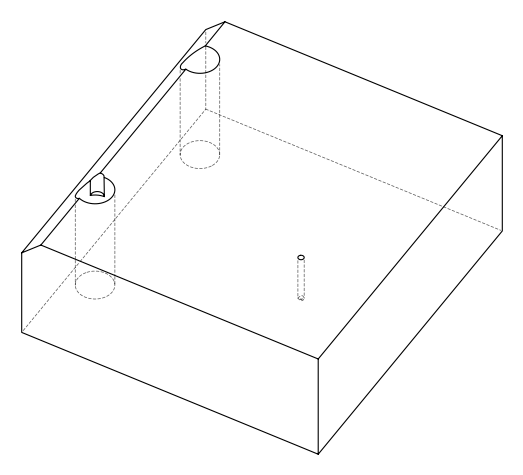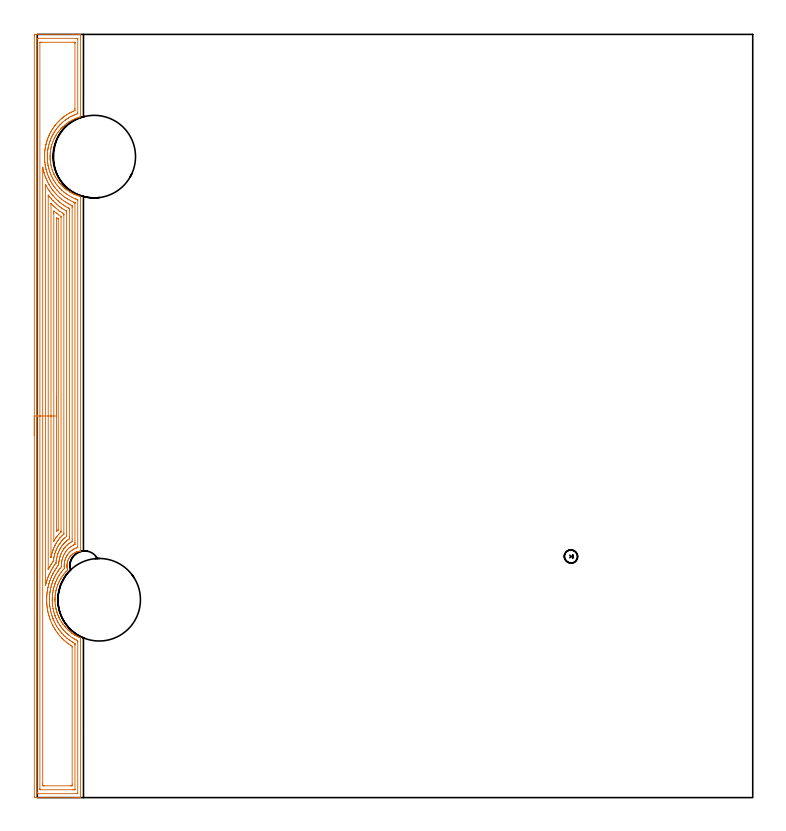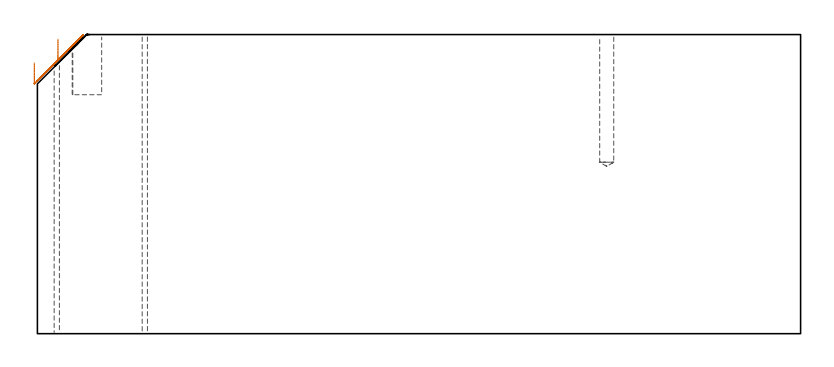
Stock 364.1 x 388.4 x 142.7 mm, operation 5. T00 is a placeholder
(PLAN: 6 operations, 4 tool changes, 28 min)
(1 SPOT_DRILL | STEP1POCKET | NXT0321_9005460120000 | 0.03 min | 1 mm3)
(2 INDEXABLE_INSERT_DRILL_THROUGH_HOLE_FROM_SOLID | STEP1HOLE | NXT0302_036 | 0.59 min | 197625 mm3)
(3 INDEXABLE_INSERT_DRILL_THROUGH_HOLE_FROM_SOLID_1 | STEP1HOLE_1 | NXT0302_036 | 0.59 min | 197627 mm3)
(4 DRILL_BLIND_HOLE_INTO_CENTER | STEP1POCKET | UGT0301_462 | 0.26 min | 2144 mm3)
(5 AREA_MILL | FG_CHAMFER_SURFACE | UGT0205_001 | 26.14 min | 102309 mm3)
(6 MILL_SLOT_ROUND_PART | SLOT_PARTIAL_ROUND | UGT0201_132 | Follow Part, ap 3.5, ae 75% | 0.43 min | 1663 mm3)
(TOOL NXT0321_9005460120000 | NC Spot Drill, 142deg, 12mm, Carbide, Uncoated | D12 PA142 FL30 Z2)
(TOOL NXT0302_036 | Index. Insert Drill 42mm [880-D4200L50-05] | D42 PA176 FL210 Z2)
(TOOL UGT0301_462 | Carbide Drill 6.7 mm | D6.7 PA118 FL63 Z2)
(TOOL UGT0205_001 | Chamfer Mill 20 x 3 x 45 deg. | D20 FL50 Z2)
(TOOL UGT0201_132 | Carbide End Mill 14.0 | D14 FL30 Z4)
(OP 5 AREA_MILL, part 1 of 2)
G17 G21 G94 G90
T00 M6
G54
G17 G0 G90 X-1.5 Y184.2 S1061 M3
G43 Z152.7 H0
Z129.2
G94 G1 Y184.238 Z128.328 F250.
Y184.352 Z127.464
Y184.541 Z126.612
Y184.803 Z125.78
Y185.137 Z124.974
Y185.54 Z124.2
Y186.008 Z123.464
Y186.54 Z122.772
Y187.129 Z122.129
Y187.772 Z121.54
Y188.464 Z121.009
Y189.2 Z120.54
Y189.974 Z120.137
Y190.78 Z119.803
Y191.612 Z119.541
Y192.464 Z119.352
Y193.328 Z119.238
Y194.2 Z119.2
Y387.478
X-1.499 Y387.772 Z119.201
X-1.494 Y388.366 Z119.204
X-1.492 Y388.393 Z119.206
X-0.9 Y388.397 Z119.797
X-0.273 Y388.4 Z120.424
X18.097 Z138.793
X20.508 Z141.204
X21.232 Z141.932
X21.514 Z142.213
X21.94 Y388.393 Z142.632
X21.997 Y388.39 Z142.688
X22. Y388.218 Z142.7
Y346.638
X22.004 Y346.478 Z142.695
X21.861 Y346.427 Z142.555
X21.598 Y346.343 Z142.296
X21.4 Y346.282 Z142.098
X21.077 Y346.183 Z141.776
X20.189 Y345.877 Z140.887
X19.654 Y345.676 Z140.35
X19.3 Y345.527 Z140.
X18.412 Y345.121 Z139.111
X17.721 Y344.782 Z138.421
X17.524 Y344.675 Z138.223
X16.637 Y344.162 Z137.334
X16.188 Y343.888 Z136.885
X16.048 Y343.795 Z136.745
X15.748 Y343.595 Z136.446
X14.86 Y342.968 Z135.558
X13.971 Y342.256 Z134.67
X13.787 Y342.101 Z134.485
X13.082 Y341.462 Z133.782
X12.815 Y341.207 Z133.514
X12.48 Y340.865 Z133.18
X12.194 Y340.572 Z132.894
X12.034 Y340.4 Z132.734
X11.954 Y340.314 Z132.653
X11.306 Y339.565 Z132.006
X11.245 Y339.49 Z131.944
X11.187 Y339.42 Z131.886
X10.9 Y339.043 Z131.596
X10.502 Y338.526 Z131.202
X10.418 Y338.411 Z131.118
X9.892 Y337.633 Z130.592
X9.658 Y337.262 Z130.357
X9.529 Y337.059 Z130.229
X9.382 Y336.808 Z130.08
X9.341 Y336.739 Z130.04
X9.325 Y336.71 Z130.024
X9.136 Y336.361 Z129.833
X8.946 Y336.015 Z129.645
X8.853 Y335.845 Z129.552
X8.643 Y335.432 Z129.339
X8.417 Y334.952 Z129.116
X8.036 Y334.058 Z128.733
X7.753 Y333.339 Z128.453
X7.691 Y333.164 Z128.391
X7.408 Y332.271 Z128.107
X7.293 Y331.857 Z127.99
X7.179 Y331.444 Z127.872
X7.16 Y331.377 Z127.855
X7.128 Y331.249 Z127.827
X7.115 Y331.194 Z127.814
X7.072 Y330.997 Z127.763
X6.95 Y330.483 Z127.643
X6.866 Y330.092 Z127.563
X6.796 Y329.673 Z127.495
X6.782 Y329.59 Z127.482
X6.716 Y329.114 Z127.415
X6.682 Y328.864 Z127.38
X6.669 Y328.761 Z127.364
X6.66 Y328.696 Z127.355
X6.607 Y328.158 Z127.305
X6.573 Y327.802 Z127.269
X6.57 Y327.75 Z127.265
X6.527 Y326.973 Z127.218
X6.523 Y326.909 Z127.216
X6.517 Y326.343 Z127.205
X6.513 Y326.015 Z127.204
X6.515 Y325.952 Z127.206
X6.54 Y325.185 Z127.227
X6.541 Y325.121 Z127.23
X6.563 Y324.794 Z127.256
X6.564 Y324.792 Z127.257
X6.6 Y324.291 Z127.292
X6.604 Y324.228 Z127.297
X6.682 Y323.557 Z127.379
X6.689 Y323.498 Z127.386
X6.703 Y323.397 Z127.395
X6.71 Y323.334 Z127.404
X6.736 Y323.154 Z127.432
X6.761 Y322.978 Z127.46
X6.842 Y322.44 Z127.542
X6.865 Y322.307 Z127.564
X6.922 Y322.056 Z127.618
X7.033 Y321.547 Z127.73
X7.257 Y320.653 Z127.956
X7.52 Y319.759 Z128.214
X7.647 Y319.373 Z128.341
X7.722 Y319.151 Z128.421
X7.754 Y319.061 Z128.452
X7.806 Y318.926 Z128.501
X7.829 Y318.866 Z128.524
X8.189 Y317.972 Z128.889
X8.317 Y317.688 Z129.015
X8.364 Y317.585 Z129.059
X8.455 Y317.378 Z129.153
X8.563 Y317.138 Z129.26
X8.589 Y317.078 Z129.287
X8.615 Y317.025 Z129.312
X8.642 Y316.967 Z129.34
X9.048 Y316.185 Z129.746
X9.285 Y315.76 Z129.982
X9.559 Y315.291 Z130.258
X10.138 Y314.397 Z130.837
X10.304 Y314.158 Z131.
X10.399 Y314.021 Z131.095
X10.419 Y313.991 Z131.116
X10.696 Y313.613 Z131.395
X10.734 Y313.562 Z131.432
X10.776 Y313.504 Z131.475
X10.993 Y313.226 Z131.691
X11.039 Y313.168 Z131.737
X11.306 Y312.835 Z132.005
X11.447 Y312.668 Z132.143
X11.495 Y312.61 Z132.191
X11.841 Y312.216 Z132.54
X12.195 Y311.826 Z132.893
X12.244 Y311.774 Z132.943
X12.298 Y311.716 Z132.997
X12.537 Y311.475 Z133.234
X12.646 Y311.365 Z133.345
X12.687 Y311.323 Z133.386
X13.083 Y310.936 Z133.782
X13.202 Y310.823 Z133.902
X13.372 Y310.672 Z134.068
X13.472 Y310.581 Z134.17
X13.584 Y310.48 Z134.283
X13.804 Y310.288 Z134.504
X13.971 Y310.143 Z134.67
X14.264 Y309.9 Z134.962
X14.422 Y309.775 Z135.121
X14.542 Y309.679 Z135.241
X14.71 Y309.551 Z135.407
X14.859 Y309.435 Z135.558
X14.921 Y309.389 Z135.621
X14.948 Y309.37 Z135.648
X15.156 Y309.218 Z135.852
X15.328 Y309.091 Z136.027
X15.404 Y309.035 Z136.104
X15.747 Y308.804 Z136.447
X16.311 Y308.442 Z137.011
X16.494 Y308.326 Z137.19
X16.636 Y308.234 Z137.335
X16.695 Y308.197 Z137.395
X16.736 Y308.172 Z137.436
X16.786 Y308.142 Z137.485
X16.94 Y308.054 Z137.637
X17.155 Y307.93 Z137.852
X17.211 Y307.899 Z137.909
X17.386 Y307.803 Z138.084
X17.524 Y307.727 Z138.223
X18.233 Y307.364 Z138.931
X18.412 Y307.272 Z139.112
X18.584 Y307.192 Z139.283
X18.724 Y307.128 Z139.42
X18.88 Y307.056 Z139.578
X19.301 Y306.873 Z139.999
X19.616 Y306.748 Z140.313
X19.72 Y306.707 Z140.419
X20.188 Y306.521 Z140.888
X20.638 Y306.354 Z141.338
X21.077 Y306.213 Z141.776
X21.4 Y306.114 Z142.1
X21.903 Y305.962 Z142.602
X21.993 Y305.933 Z142.693
X22. Y305.515 Z142.7
Y125.78
X22.002 Y125.487 Z142.698
X21.883 Y125.461 Z142.58
X21.757 Y125.445 Z142.454
X21.52 Y125.414 Z142.219
X21.4 Y125.393 Z142.1
X21.077 Y125.336 Z141.776
X20.631 Y125.228 Z141.33
X20.435 Y125.168 Z141.134
X20.19 Y125.093 Z140.886
X20.062 Y125.047 Z140.757
X19.876 Y124.98 Z140.574
X19.767 Y124.941 Z140.466
X19.575 Y124.852 Z140.273
X19.442 Y124.791 Z140.141
X19.3 Y124.725 Z140.
X18.852 Y124.485 Z139.551
X18.413 Y124.214 Z139.11
X18.278 Y124.121 Z138.975
X18.171 Y124.048 Z138.868
X17.842 Y123.788 Z138.541
X17.524 Y123.512 Z138.222
X17.158 Y123.154 Z137.855
X16.89 Y122.853 Z137.589
X16.743 Y122.672 Z137.442
X16.636 Y122.54 Z137.334
X16.484 Y122.329 Z137.182
X16.434 Y122.26 Z137.132
X16.157 Y121.818 Z136.855
X15.904 Y121.367 Z136.604
X15.854 Y121.263 Z136.554
X15.748 Y121.04 Z136.446
X15.533 Y120.473 Z136.226
X15.522 Y120.437 Z136.214
X15.389 Y120.028 Z136.088
X15.38 Y119.993 Z136.079
X15.276 Y119.579 Z135.975
X15.194 Y119.133 Z135.894
X15.148 Y118.744 Z135.845
X15.142 Y118.686 Z135.836
X15.14 Y118.649 Z135.833
X15.113 Y118.239 Z135.81
Y118.125
Y118.106 Z135.809
X15.114 Y117.978 Z135.803
X15.113 Y117.927 Z135.806
Y117.792
X15.116 Y117.755 Z135.807
X15.12 Y117.678 Z135.812
X15.125 Y117.557 Z135.822
X15.138 Y117.345 Z135.833
X15.177 Y117. Z135.876
X15.19 Y116.898 Z135.887
X15.197 Y116.861 Z135.894
X15.271 Y116.45 Z135.97
X15.375 Y116.005 Z136.074
X15.379 Y115.988 Z136.079
X15.423 Y115.828 Z136.12
X15.413 Y115.808 Z136.112
X14.859 Y115.248 Z135.559
X14.729 Y115.111 Z135.429
X14.694 Y115.073 Z135.394
X14.34 Y114.682 Z135.039
X13.971 Y114.264 Z134.67
X13.542 Y113.731 Z134.237
X13.372 Y113.518 Z134.072
X13.22 Y113.324 Z133.92
X13.083 Y113.136 Z133.782
X12.589 Y112.43 Z133.287
X12.195 Y111.828 Z132.893
X12.084 Y111.646 Z132.783
X12.018 Y111.536 Z132.716
X11.733 Y111.038 Z132.433
X11.509 Y110.643 Z132.206
X11.307 Y110.26 Z132.005
X11.059 Y109.749 Z131.755
X10.823 Y109.228 Z131.522
X10.656 Y108.855 Z131.353
X10.455 Y108.367 Z131.15
X10.419 Y108.283 Z131.116
X10.287 Y107.92 Z130.985
X10. Y107.068 Z130.696
X9.736 Y106.174 Z130.436
X9.721 Y106.114 Z130.42
X9.613 Y105.685 Z130.305
X9.53 Y105.376 Z130.228
X9.509 Y105.281 Z130.208
X9.478 Y105.124 Z130.178
X9.339 Y104.387 Z130.034
X9.208 Y103.559 Z129.906
X9.198 Y103.493 Z129.895
X9.194 Y103.449 Z129.889
X9.132 Y102.918 Z129.829
X9.096 Y102.6 Z129.791
X9.036 Y101.706 Z129.73
X9.035 Y101.661 Z129.727
X9.023 Y101.229 Z129.714
X9.012 Y100.812 Z129.702
X9.013 Y100.767 Z129.701
Y100.755 Z129.703
Y100.745
X9.017 Y100.566
X9.023 Y100.07 Z129.717
X9.026 Y99.919 Z129.721
X9.078 Y99.025 Z129.776
X9.169 Y98.131 Z129.861
X9.176 Y98.085 Z129.868
X9.204 Y97.876 Z129.902
X9.218 Y97.786 Z129.916
X9.3 Y97.238 Z129.995
X9.309 Y97.191 Z130.003
X9.371 Y96.84 Z130.068
X9.462 Y96.344 Z130.157
X9.493 Y96.184 Z130.192
X9.507 Y96.124 Z130.206
X9.53 Y96.024 Z130.229
X9.595 Y95.766 Z130.294
X9.676 Y95.45 Z130.373
X9.69 Y95.403 Z130.386
X9.804 Y94.999 Z130.502
X9.932 Y94.557 Z130.627
X10.027 Y94.259 Z130.726
X10.093 Y94.061 Z130.788
X10.212 Y93.691 Z130.911
X10.221 Y93.663 Z130.92
X10.389 Y93.195 Z131.089
X10.418 Y93.117 Z131.117
X10.562 Y92.769 Z131.258
X10.696 Y92.458 Z131.395
X10.778 Y92.273 Z131.474
X10.928 Y91.924 Z131.628
X10.949 Y91.876 Z131.649
X11.043 Y91.678 Z131.742
X11.125 Y91.506 Z131.822
X11.188 Y91.379 Z131.885
X11.306 Y91.138 Z132.006
X11.32 Y91.112 Z132.02
X11.388 Y90.982 Z132.088
X11.666 Y90.485 Z132.363
X11.843 Y90.167 Z132.541
X11.885 Y90.09 Z132.583
X12.194 Y89.572 Z132.894
X12.438 Y89.195 Z133.137
X12.676 Y88.85 Z133.376
X13.055 Y88.301 Z133.754
X13.083 Y88.263 Z133.782
X13.119 Y88.217 Z133.818
X13.748 Y87.408 Z134.447
X13.791 Y87.356 Z134.49
X13.971 Y87.139 Z134.67
X14.174 Y86.909 Z134.871
X14.264 Y86.806 Z134.961
X14.52 Y86.514 Z135.219
X14.859 Y86.154 Z135.559
X15.192 Y85.817 Z135.892
X15.388 Y85.62 Z136.087
X15.445 Y85.567 Z136.143
X15.602 Y85.421 Z136.298
X15.749 Y85.284 Z136.445
X16.37 Y84.727 Z137.07
X16.435 Y84.673 Z137.134
X16.636 Y84.508 Z137.335
X17.183 Y84.077 Z137.883
X17.386 Y83.919 Z138.082
X17.494 Y83.833 Z138.193
X17.571 Y83.779 Z138.27
X17.651 Y83.723 Z138.351
X17.832 Y83.598 Z138.528
X17.999 Y83.481 Z138.698
X18.117 Y83.399 Z138.816
X18.278 Y83.288 Z138.974
X18.412 Y83.193 Z139.111
X18.428 Y83.183 Z139.127
X18.573 Y83.088 Z139.272
X18.724 Y82.989 Z139.42
X18.8 Y82.939 Z139.498
X18.886 Y82.885 Z139.586
X18.975 Y82.831 Z139.674
X19.05 Y82.785 Z139.747
X19.17 Y82.714 Z139.864
X19.303 Y82.636 Z139.998
X19.707 Y82.408 Z140.406
X20.189 Y82.138 Z140.888
X20.475 Y81.991 Z141.174
X20.718 Y81.867 Z141.418
X21.077 Y81.696 Z141.777
X21.416 Y81.544 Z142.116
X21.833 Y81.356 Z142.53
X21.997 Y81.275 Z142.689
X22. Y81.097 Z142.7
Y0.177
X22.004 Y0.01 Z142.695
X21.94 Y0.007 Z142.632
X21.513 Y0. Z142.213
X21.232 Z141.932
X20.508 Z141.204
X19.254 Z139.951
X17.832 Z138.528
X-1.166 Z119.532
X-1.492 Y0.01 Z119.206
X-1.499 Y0.335 Z119.199
Y0.351 Z119.2
X-1.5 Y194.2
X-0.086 Z120.614
Y386.061
X-0.079 Y386.388 Z120.621
X-0.059 Y386.392 Z120.641
X-0.008 Y386.395 Z120.692
X0.469 Y386.4 Z121.169
X20.093 Z140.793
X20.508 Y386.396 Z141.208
X20.567 Y386.393 Z141.267
X20.578 Y386.391 Z141.278
X20.581 Y386.319 Z141.281
X20.584 Y386.216 Z141.284
X20.585 Y386.061 Z141.285
X20.586 Y385.983 Z141.286
Y348.354
X20.585 Y348.276 Z141.285
X20.581 Y348.122 Z141.281
X20.579 Y348.082 Z141.279
X20.573 Y348.077 Z141.273
X20.554 Y348.065 Z141.254
X20.508 Y348.047 Z141.208
X20.133 Y347.914 Z140.833
X19.616 Y347.728 Z140.316
X19.477 Y347.677 Z140.177
X19.12 Y347.537 Z139.82
X18.844 Y347.418 Z139.544
X18.724 Y347.364 Z139.424
X18.232 Y347.137 Z138.932
X17.832 Y346.949 Z138.532
X17.626 Y346.85 Z138.326
X17.207 Y346.643 Z137.907
X17.034 Y346.549 Z137.734
X16.94 Y346.496 Z137.64
X16.467 Y346.223 Z137.167
X16.048 Y345.979 Z136.748
X15.905 Y345.893 Z136.605
X15.67 Y345.749 Z136.37
X15.36 Y345.545 Z136.06
X15.156 Y345.406 Z135.856
X14.831 Y345.181 Z135.531
X14.366 Y344.855 Z135.066
X14.307 Y344.812 Z135.007
X14.264 Y344.781 Z134.964
X13.94 Y344.53 Z134.64
X13.372 Y344.075 Z134.072
X13.309 Y344.024 Z134.009
X13.234 Y343.961 Z133.934
X12.834 Y343.606 Z133.534
X12.48 Y343.29 Z133.18
X12.364 Y343.184 Z133.064
X12.239 Y343.067 Z132.939
X11.912 Y342.743 Z132.612
X11.588 Y342.419 Z132.288
X11.467 Y342.294 Z132.167
X11.351 Y342.173 Z132.051
X11.04 Y341.828 Z131.74
X10.696 Y341.441 Z131.396
X10.621 Y341.354 Z131.321
X10.557 Y341.279 Z131.257
X9.961 Y340.542 Z130.661
X9.825 Y340.364 Z130.525
X9.804 Y340.337 Z130.504
X9.446 Y339.85 Z130.146
X9.194 Y339.49 Z129.894
X9.08 Y339.322 Z129.78
X8.912 Y339.069 Z129.612
X8.612 Y338.596 Z129.312
X8.387 Y338.229 Z129.087
X8.083 Y337.702 Z128.783
X8.02 Y337.591 Z128.72
X7.748 Y337.081 Z128.448
X7.606 Y336.808 Z128.306
X7.448 Y336.488 Z128.148
X7.179 Y335.914 Z127.879
X7.128 Y335.801 Z127.828
X6.896 Y335.252 Z127.596
X6.801 Y335.02 Z127.501
X6.641 Y334.614 Z127.341
X6.454 Y334.126 Z127.154
X6.42 Y334.034 Z127.12
X6.397 Y333.965 Z127.097
X6.236 Y333.463 Z126.936
X6.131 Y333.127 Z126.831
X5.913 Y332.338 Z126.613
X5.794 Y331.886 Z126.494
X5.684 Y331.444 Z126.384
X5.648 Y331.291 Z126.348
X5.621 Y331.166 Z126.321
X5.495 Y330.55 Z126.195
X5.472 Y330.422 Z126.172
X5.35 Y329.655 Z126.05
X5.344 Y329.613 Z126.044
X5.249 Y328.856 Z125.949
X5.239 Y328.761 Z125.939
X5.173 Y328.039 Z125.873
X5.16 Y327.867 Z125.86
X5.122 Y327.196 Z125.822
X5.113 Y326.973 Z125.813
X5.102 Y326.322 Z125.802
Y326.079
X5.116 Y325.414 Z125.816
X5.125 Y325.185 Z125.825
X5.165 Y324.47 Z125.865
X5.178 Y324.291 Z125.878
X5.211 Y323.915 Z125.911
X5.256 Y323.485 Z125.956
X5.267 Y323.397 Z125.967
X5.344 Y322.786 Z126.044
X5.389 Y322.503 Z126.089
X5.506 Y321.771 Z126.206
X5.52 Y321.697 Z126.22
X5.538 Y321.609 Z126.238
X5.561 Y321.5 Z126.261
X5.593 Y321.359 Z126.293
X5.747 Y320.714 Z126.447
X5.879 Y320.178 Z126.579
X5.977 Y319.82 Z126.677
X6.229 Y318.933 Z126.929
X6.236 Y318.913 Z126.936
X6.546 Y318.032 Z127.246
X6.743 Y317.524 Z127.443
X6.903 Y317.138 Z127.603
X7.128 Y316.607 Z127.828
X7.288 Y316.244 Z127.988
X7.426 Y315.945 Z128.126
X7.733 Y315.35 Z128.433
X8.02 Y314.803 Z128.72
X8.142 Y314.578 Z128.842
X8.169 Y314.53 Z128.869
X8.212 Y314.456 Z128.912
X8.489 Y313.986 Z129.189
X8.762 Y313.562 Z129.462
X8.912 Y313.335 Z129.612
X9.364 Y312.668 Z130.064
X9.804 Y312.064 Z130.504
X10.03 Y311.774 Z130.73
X10.696 Y310.955 Z131.396
X10.76 Y310.879 Z131.46
X11.319 Y310.255 Z132.019
X11.578 Y309.985 Z132.278
X11.588 Y309.975 Z132.288
X12.339 Y309.233 Z133.039
X12.48 Y309.102 Z133.18
X12.492 Y309.091 Z133.192
X13.372 Y308.327 Z134.072
X13.526 Y308.197 Z134.226
X14.264 Y307.629 Z134.964
X14.704 Y307.303 Z135.404
X15.156 Y306.998 Z135.856
X16.034 Y306.423 Z136.734
X16.057 Y306.409 Z136.757
X16.94 Y305.913 Z137.64
X17.69 Y305.515 Z138.39
X17.832 Y305.443 Z138.532
X17.977 Y305.37 Z138.677
X18.724 Y305.041 Z139.424
X19.533 Y304.704 Z140.233
X19.616 Y304.671 Z140.316
X19.744 Y304.621 Z140.444
X20.508 Y304.345 Z141.208
X20.548 Y304.33 Z141.248
X20.568 Y304.32 Z141.268
X20.575 Y304.315 Z141.275
X20.579 Y304.268 Z141.279
X20.584 Y303.959 Z141.284
X20.585 Y303.804 Z141.285
Y127.513
X20.584 Y127.435 Z141.284
X20.579 Y127.281 Z141.279
X20.577 Y127.253 Z141.277
X20.571 Y127.249 Z141.271
X20.552 Y127.24 Z141.252
X20.508 Y127.226 Z141.208
X20.103 Y127.103 Z140.803
X19.616 Y126.941 Z140.316
X19.436 Y126.876 Z140.136
X19.013 Y126.696 Z139.713
X18.819 Y126.601 Z139.519
X18.724 Y126.551 Z139.424
X18.245 Y126.282 Z138.945
X17.832 Y126.028 Z138.532
X17.695 Y125.939 Z138.395
X17.499 Y125.802 Z138.199
X17.189 Y125.552 Z137.889
X16.94 Y125.341 Z137.64
X16.711 Y125.137 Z137.411
X16.471 Y124.908 Z137.171
X16.263 Y124.692 Z136.963
X16.048 Y124.45 Z136.748
X15.849 Y124.213 Z136.549
X15.689 Y124.014 Z136.389
X15.465 Y123.704 Z136.165
X15.156 Y123.235 Z135.856
X15.112 Y123.164 Z135.812
X15.086 Y123.119 Z135.786
X14.793 Y122.589 Z135.493
X14.615 Y122.225 Z135.315
X14.507 Y121.982 Z135.207
X14.264 Y121.365 Z134.964
X14.255 Y121.34 Z134.955
X14.253 Y121.331 Z134.953
X14.051 Y120.651 Z134.751
X13.998 Y120.437 Z134.698
X13.885 Y119.923 Z134.585
X13.817 Y119.543 Z134.517
X13.768 Y119.147 Z134.468
X13.724 Y118.649 Z134.424
X13.705 Y118.315 Z134.405
X13.703 Y117.755 Z134.403
X13.708 Y117.587 Z134.408
X13.718 Y117.409 Z134.418
X13.772 Y116.726 Z134.472
X13.781 Y116.615 Z134.481
X13.214 Y115.967 Z133.914
X12.882 Y115.564 Z133.582
X12.48 Y115.074 Z133.18
X12.099 Y114.56 Z132.799
X11.824 Y114.179 Z132.524
X11.727 Y114.04 Z132.427
X11.588 Y113.838 Z132.288
X11.368 Y113.505 Z132.068
X11.226 Y113.284 Z131.926
X11.024 Y112.956 Z131.724
X10.696 Y112.405 Z131.396
X10.691 Y112.396 Z131.391
X10.373 Y111.82 Z131.073
X10.202 Y111.496 Z130.902
X10.069 Y111.231 Z130.769
X9.804 Y110.688 Z130.504
X9.777 Y110.629 Z130.477
X9.765 Y110.602 Z130.465
X9.504 Y110.008 Z130.204
X9.376 Y109.708 Z130.076
X9.241 Y109.379 Z129.941
X9.023 Y108.814 Z129.723
X9.006 Y108.767 Z129.706
X8.994 Y108.732 Z129.694
X8.912 Y108.492 Z129.612
X8.77 Y108.063 Z129.47
X8.724 Y107.92 Z129.424
X8.562 Y107.377 Z129.262
X8.461 Y107.026 Z129.161
X8.366 Y106.679 Z129.066
X8.221 Y106.132 Z128.921
X8.198 Y106.042 Z128.898
X8.182 Y105.969 Z128.882
X8.034 Y105.238 Z128.734
X8.02 Y105.162 Z128.72
X7.902 Y104.461 Z128.602
X7.884 Y104.343 Z128.584
X7.792 Y103.678 Z128.492
X7.764 Y103.449 Z128.464
X7.7 Y102.876 Z128.4
X7.676 Y102.555 Z128.376
X7.642 Y102.04 Z128.342
X7.623 Y101.661 Z128.323
X7.608 Y101.18 Z128.308
X7.6 Y100.767 Z128.3
X7.607 Y100.287 Z128.307
X7.617 Y99.873 Z128.317
X7.643 Y99.357 Z128.343
X7.667 Y98.979 Z128.367
X7.716 Y98.389 Z128.416
X7.747 Y98.085 Z128.447
X7.783 Y97.762 Z128.483
X7.835 Y97.376 Z128.535
X7.863 Y97.191 Z128.563
X8.006 Y96.311 Z128.706
X8.008 Y96.297 Z128.708
X8.02 Y96.233 Z128.72
X8.19 Y95.403 Z128.89
X8.211 Y95.307 Z128.911
X8.242 Y95.18 Z128.942
X8.426 Y94.508 Z129.126
X8.583 Y93.944 Z129.283
X8.686 Y93.614 Z129.386
X8.912 Y92.903 Z129.612
X8.974 Y92.72 Z129.674
X8.987 Y92.683 Z129.687
X9.008 Y92.624 Z129.708
X9.191 Y92.141 Z129.891
X9.32 Y91.826 Z130.02
X9.619 Y91.117 Z130.319
X9.702 Y90.932 Z130.402
X9.804 Y90.709 Z130.504
X10.133 Y90.038 Z130.833
X10.506 Y89.335 Z131.206
X10.611 Y89.144 Z131.311
X10.642 Y89.09 Z131.342
X10.696 Y88.996 Z131.396
X11.142 Y88.25 Z131.842
X11.588 Y87.569 Z132.288
X11.732 Y87.356 Z132.432
X12.055 Y86.888 Z132.755
X12.382 Y86.462 Z133.082
X12.48 Y86.336 Z133.18
X12.821 Y85.909 Z133.521
X13.104 Y85.567 Z133.804
X13.372 Y85.263 Z134.072
X13.909 Y84.673 Z134.609
X14.264 Y84.309 Z134.964
X14.803 Y83.779 Z135.503
X15.156 Y83.453 Z135.856
X15.456 Y83.186 Z136.156
X15.803 Y82.885 Z136.503
X16.048 Y82.689 Z136.748
X16.937 Y81.991 Z137.637
X16.948 Y81.984 Z137.648
X17.832 Y81.38 Z138.532
X18.257 Y81.097 Z138.957
X18.724 Y80.819 Z139.424
X19.114 Y80.594 Z139.814
X19.616 Y80.312 Z140.316
X19.816 Y80.203 Z140.516
X20.508 Y79.849 Z141.208
X20.575 Y79.815 Z141.275
X20.582 Y79.541 Z141.282
X20.585 Y79.386 Z141.285
Y79.309
X20.586 Y79.231 Z141.286
Y2.339
X20.579 Y2.012 Z141.279
X20.559 Y2.009 Z141.259
X20.508 Y2.006 Z141.208
X20.031 Y2.001 Z140.731
X0.407 Y2. Z121.107
X-0.008 Y2.004 Z120.692
X-0.067 Y2.007 Z120.633
X-0.078 Y2.009 Z120.622
X-0.081 Y2.081 Z120.619
X-0.084 Y2.184 Z120.616
X-0.086 Y2.494 Z120.614
Y194.2
X1.329 Z122.029
Y384.195
X1.33 Y384.307 Z122.03
X1.333 Y384.362 Z122.033
X1.335 Y384.383 Z122.035
X1.368 Y384.39 Z122.068
X1.574 Y384.398 Z122.274
X1.776 Y384.399 Z122.476
X2.463 Y384.4 Z123.163
X18.724 Y384.399 Z139.424
X18.929 Y384.397 Z139.629
X19.065 Y384.394 Z139.765
X19.165 Y384.389 Z139.865
X19.166 Y384.344 Z139.866
X19.169 Y384.195 Z139.869
X19.171 Y383.748 Z139.871
Y350.666
X19.169 Y350.22 Z139.869
X19.165 Y349.778 Z139.865
X19.158 Y349.639 Z139.858
X18.415 Y349.326 Z139.115
X18.015 Y349.142 Z138.715
X17.832 Y349.057 Z138.532
X17.409 Y348.856 Z138.109
X16.94 Y348.629 Z137.64
X16.809 Y348.563 Z137.509
X16.555 Y348.431 Z137.255
X16.232 Y348.248 Z136.932
X16.048 Y348.142 Z136.748
X15.357 Y347.738 Z136.057
X15.156 Y347.616 Z135.856
X15.108 Y347.586 Z135.808
X15.032 Y347.537 Z135.732
X14.573 Y347.227 Z135.273
X14.264 Y347.016 Z134.964
X14.045 Y346.863 Z134.745
X13.735 Y346.643 Z134.435
X13.527 Y346.488 Z134.227
X13.372 Y346.368 Z134.072
X13.027 Y346.095 Z133.727
X12.594 Y345.749 Z133.294
X12.532 Y345.698 Z133.232
X12.48 Y345.653 Z133.18
X12.058 Y345.278 Z132.758
X11.586 Y344.857 Z132.286
X11.137 Y344.413 Z131.837
X10.696 Y343.976 Z131.396
X10.682 Y343.961 Z131.382
X10.261 Y343.503 Z130.961
X9.867 Y343.067 Z130.567
X9.838 Y343.033 Z130.538
X9.804 Y342.993 Z130.504
X9.435 Y342.543 Z130.135
X9.132 Y342.173 Z129.832
X9.035 Y342.05 Z129.735
X8.912 Y341.891 Z129.612
X8.65 Y341.541 Z129.35
X8.456 Y341.279 Z129.156
X8.02 Y340.649 Z128.72
X7.914 Y340.491 Z128.614
X7.844 Y340.385 Z128.544
X7.567 Y339.944 Z128.267
X7.285 Y339.49 Z127.985
X7.226 Y339.392 Z127.926
X7.128 Y339.219 Z127.828
X6.906 Y338.819 Z127.606
X6.784 Y338.596 Z127.484
X6.594 Y338.237 Z127.294
X6.316 Y337.702 Z127.016
X6.289 Y337.649 Z126.989
X6.236 Y337.537 Z126.936
X6.009 Y337.035 Z126.709
X5.909 Y336.808 Z126.609
X5.74 Y336.411 Z126.44
X5.532 Y335.914 Z126.232
X5.478 Y335.78 Z126.178
X5.344 Y335.434 Z126.044
X5.193 Y335.02 Z125.893
X5.009 Y334.462 Z125.709
X4.902 Y334.126 Z125.602
X4.797 Y333.78 Z125.497
X4.637 Y333.232 Z125.337
X4.597 Y333.086 Z125.297
X4.452 Y332.543 Z125.152
X4.412 Y332.378 Z125.112
X4.403 Y332.338 Z125.103
X4.249 Y331.647 Z124.949
X4.206 Y331.444 Z124.906
X4.101 Y330.901 Z124.801
X4.045 Y330.55 Z124.745
X3.981 Y330.127 Z124.681
X3.916 Y329.655 Z124.616
X3.877 Y329.337 Z124.577
X3.814 Y328.761 Z124.514
X3.792 Y328.528 Z124.492
X3.741 Y327.867 Z124.441
X3.73 Y327.696 Z124.43
X3.697 Y326.973 Z124.397
X3.692 Y326.84 Z124.392
X3.685 Y326.079 Z124.385
X3.686 Y325.953 Z124.386
X3.706 Y325.185 Z124.406
X3.712 Y325.032 Z124.412
X3.758 Y324.291 Z124.458
X3.773 Y324.077 Z124.473
X3.839 Y323.397 Z124.539
X3.873 Y323.082 Z124.573
X3.95 Y322.503 Z124.65
X4.014 Y322.047 Z124.714
X4.086 Y321.609 Z124.786
X4.204 Y320.962 Z124.904
X4.258 Y320.714 Z124.958
X4.452 Y319.869 Z125.152
X4.464 Y319.82 Z125.164
X4.468 Y319.804 Z125.168
X4.708 Y318.926 Z125.408
X4.809 Y318.568 Z125.509
X4.974 Y318.032 Z125.674
X5.237 Y317.245 Z125.937
X5.276 Y317.138 Z125.976
X5.344 Y316.96 Z126.044
X5.636 Y316.244 Z126.336
X5.844 Y315.743 Z126.544
X6.019 Y315.35 Z126.719
X6.236 Y314.874 Z126.936
X6.443 Y314.456 Z127.143
X6.658 Y314.032 Z127.358
X6.915 Y313.562 Z127.615
X7.128 Y313.182 Z127.828
X7.433 Y312.668 Z128.133
X7.976 Y311.818 Z128.676
X8.376 Y311.238 Z129.076
X8.634 Y310.879 Z129.334
X8.912 Y310.508 Z129.612
X9.329 Y309.985 Z130.029
X9.804 Y309.408 Z130.504
X9.951 Y309.238 Z130.651
X10.081 Y309.091 Z130.781
X10.696 Y308.432 Z131.396
X10.924 Y308.197 Z131.624
X11.588 Y307.545 Z132.288
X11.712 Y307.428 Z132.412
X11.85 Y307.303 Z132.55
X12.48 Y306.76 Z133.18
X12.896 Y306.409 Z133.596
X13.372 Y306.041 Z134.072
X14.067 Y305.515 Z134.767
X14.264 Y305.379 Z134.964
X14.684 Y305.094 Z135.384
X15.156 Y304.792 Z135.856
X15.428 Y304.621 Z136.128
X16.048 Y304.266 Z136.748
X16.845 Y303.822 Z137.545
X16.94 Y303.773 Z137.64
X17.031 Y303.727 Z137.731
X17.832 Y303.345 Z138.532
X18.524 Y303.033 Z139.224
X18.724 Y302.951 Z139.424
X19.015 Y302.833 Z139.715
X19.145 Y302.77 Z139.845
X19.166 Y302.756 Z139.866
X19.168 Y302.747 Z139.868
X19.17 Y302.72 Z139.87
X19.171 Y302.609 Z139.871
Y302.384
Y129.824
X19.17 Y129.378 Z139.87
X19.167 Y128.935 Z139.867
X19.165 Y128.873 Z139.865
X19.125 Y128.848 Z139.825
X18.601 Y128.608 Z139.301
X18.338 Y128.484 Z139.038
X18.011 Y128.305 Z138.711
X17.832 Y128.201 Z138.532
X17.127 Y127.778 Z137.827
X16.94 Y127.648 Z137.64
X16.906 Y127.624 Z137.606
X16.86 Y127.59 Z137.56
X16.412 Y127.225 Z137.112
X16.048 Y126.915 Z136.748
X15.933 Y126.811 Z136.633
X15.81 Y126.696 Z136.51
X15.486 Y126.365 Z136.186
X15.156 Y126.001 Z135.856
X14.987 Y125.802 Z135.687
X14.667 Y125.398 Z135.367
X14.32 Y124.908 Z135.02
X14.297 Y124.874 Z134.997
X14.264 Y124.822 Z134.964
X13.959 Y124.319 Z134.659
X13.786 Y124.014 Z134.486
X13.64 Y123.745 Z134.34
X13.372 Y123.202 Z134.072
X13.346 Y123.145 Z134.046
X13.336 Y123.119 Z134.036
X13.098 Y122.5 Z133.798
X12.995 Y122.225 Z133.695
X12.872 Y121.832 Z133.572
X12.722 Y121.331 Z133.422
X12.673 Y121.138 Z133.373
X12.512 Y120.437 Z133.212
X12.507 Y120.41 Z133.207
X12.48 Y120.262 Z133.18
X12.39 Y119.634 Z133.09
X12.379 Y119.543 Z133.079
X12.315 Y118.815 Z133.015
X12.305 Y118.649 Z133.005
X12.287 Y117.948 Z132.987
X12.284 Y117.755 Z132.984
X12.282 Y117.496 Z132.982
X12.237 Y117.434 Z132.937
X11.692 Y116.756 Z132.392
X11.588 Y116.624 Z132.288
X11.304 Y116.251 Z132.004
X11.09 Y115.967 Z131.79
X10.926 Y115.737 Z131.626
X10.696 Y115.41 Z131.396
X10.559 Y115.21 Z131.259
X10.467 Y115.073 Z131.167
X10.208 Y114.668 Z130.908
X9.897 Y114.179 Z130.597
X9.862 Y114.12 Z130.562
X9.804 Y114.021 Z130.504
X9.537 Y113.552 Z130.237
X9.386 Y113.284 Z130.086
X9.219 Y112.977 Z129.919
X8.912 Y112.396 Z129.612
X8.91 Y112.392 Z129.61
X8.626 Y111.783 Z129.326
X8.494 Y111.496 Z129.194
X8.348 Y111.167 Z129.048
X8.101 Y110.602 Z128.801
X8.077 Y110.545 Z128.777
X8.02 Y110.404 Z128.72
X7.831 Y109.898 Z128.531
X7.762 Y109.708 Z128.462
X7.6 Y109.235 Z128.3
X7.46 Y108.814 Z128.16
X7.38 Y108.561 Z128.08
X7.186 Y107.92 Z127.886
X7.173 Y107.875 Z127.873
X7.128 Y107.716 Z127.828
X6.985 Y107.169 Z127.685
X6.949 Y107.026 Z127.649
X6.812 Y106.448 Z127.512
X6.748 Y106.132 Z127.448
X6.665 Y105.701 Z127.365
X6.582 Y105.238 Z127.282
X6.533 Y104.94 Z127.233
X6.442 Y104.343 Z127.142
X6.416 Y104.162 Z127.116
X6.329 Y103.449 Z127.029
X6.32 Y103.365 Z127.02
X6.25 Y102.555 Z126.95
X6.249 Y102.542 Z126.949
X6.236 Y102.353 Z126.936
X6.202 Y101.695 Z126.902
X6.201 Y101.661 Z126.901
X6.181 Y100.822 Z126.881
X6.196 Y99.873 Z126.896
X6.236 Y99.065 Z126.936
X6.242 Y98.973 Z126.942
X6.316 Y98.085 Z127.016
X6.325 Y97.995 Z127.025
X6.422 Y97.191 Z127.122
X6.451 Y96.975 Z127.151
X6.56 Y96.297 Z127.26
X6.626 Y95.906 Z127.326
X6.722 Y95.403 Z127.422
X6.846 Y94.791 Z127.546
X6.916 Y94.508 Z127.616
X7.128 Y93.688 Z127.828
X7.149 Y93.614 Z127.849
X7.157 Y93.585 Z127.857
X7.421 Y92.72 Z128.121
X7.557 Y92.29 Z128.257
X7.716 Y91.826 Z128.416
X8.02 Y90.994 Z128.72
X8.044 Y90.932 Z128.744
X8.061 Y90.891 Z128.761
X8.436 Y90.038 Z129.136
X8.78 Y89.276 Z129.48
X8.844 Y89.144 Z129.544
X8.912 Y89.01 Z129.612
X9.32 Y88.25 Z130.02
X9.804 Y87.382 Z130.504
X9.819 Y87.356 Z130.519
X9.841 Y87.319 Z130.541
X10.389 Y86.462 Z131.089
X10.696 Y86.003 Z131.396
X10.999 Y85.567 Z131.699
X11.588 Y84.782 Z132.288
X11.671 Y84.673 Z132.371
X11.993 Y84.268 Z132.693
X12.413 Y83.779 Z133.113
X12.48 Y83.704 Z133.18
X13.238 Y82.885 Z133.938
X13.372 Y82.749 Z134.072
X14.148 Y81.991 Z134.848
X14.264 Y81.885 Z134.964
X15.148 Y81.105 Z135.848
X15.156 Y81.099 Z135.856
X16.048 Y80.405 Z136.748
X16.313 Y80.203 Z137.013
X16.94 Y79.77 Z137.64
X17.619 Y79.309 Z138.319
X17.832 Y79.176 Z138.532
X18.172 Y78.969 Z138.872
X19.149 Y78.415 Z139.849
X19.165 Y78.356 Z139.865
X19.167 Y78.302 Z139.867
X19.17 Y78.191 Z139.87
X19.171 Y77.967 Z139.871
Y77.521
Y4.205
X19.169 Y4.093 Z139.869
X19.167 Y4.038 Z139.867
X19.165 Y4.018 Z139.865
X19.132 Y4.01 Z139.832
X18.926 Y4.002 Z139.626
X18.724 Y4.001 Z139.424
X18.037 Y4. Z138.737
X1.776 Y4.001 Z122.476
X1.571 Y4.003 Z122.271
X1.435 Y4.006 Z122.135
X1.335 Y4.011 Z122.035
X1.333 Y4.056 Z122.033
X1.331 Y4.205 Z122.031
X1.329 Y4.653 Z122.029
Y194.2
X2.743 Z123.443
Y320.362
X2.744 Y320.638 Z123.444
X2.746 Y320.714 Z123.446
X2.75 Y320.833 Z123.45
X2.78 Y320.714 Z123.48
X2.786 Y320.686 Z123.486
X2.811 Y320.571 Z123.511
X2.976 Y319.82 Z123.676
X3.02 Y319.625 Z123.72
X3.069 Y319.418 Z123.769
X3.195 Y318.926 Z123.895
X3.341 Y318.365 Z124.041
X3.382 Y318.211 Z124.082
X3.433 Y318.032 Z124.133
X3.56 Y317.604 Z124.26
X3.707 Y317.138 Z124.407
X3.778 Y316.92 Z124.478
X4.016 Y316.244 Z124.716
X4.303 Y315.499 Z125.003
X4.363 Y315.35 Z125.063
X4.452 Y315.137 Z125.152
X4.748 Y314.456 Z125.448
X4.982 Y313.924 Z125.682
X5.159 Y313.562 Z125.859
X5.344 Y313.192 Z126.044
X5.62 Y312.668 Z126.32
X5.942 Y312.068 Z126.642
X6.113 Y311.774 Z126.813
X6.236 Y311.569 Z126.936
X6.674 Y310.879 Z127.374
X7.128 Y310.182 Z127.828
X7.261 Y309.985 Z127.961
X7.573 Y309.539 Z128.273
X7.908 Y309.091 Z128.608
X8.02 Y308.947 Z128.72
X8.629 Y308.197 Z129.329
X8.912 Y307.859 Z129.612
X9.41 Y307.303 Z130.11
X9.804 Y306.879 Z130.504
X10.267 Y306.409 Z130.967
X10.696 Y305.991 Z131.396
X11.212 Y305.515 Z131.912
X11.588 Y305.188 Z132.288
X12.257 Y304.621 Z132.957
X12.48 Y304.447 Z133.18
X13.213 Y303.887 Z133.913
X13.372 Y303.768 Z134.072
X13.43 Y303.727 Z134.13
X14.264 Y303.176 Z134.964
X14.792 Y302.833 Z135.492
X15.156 Y302.618 Z135.856
X15.666 Y302.321 Z136.366
X16.048 Y302.114 Z136.748
X16.374 Y301.938 Z137.074
X16.94 Y301.66 Z137.64
X17.483 Y301.395 Z138.183
X17.641 Y301.321 Z138.341
X17.669 Y301.306 Z138.369
X17.75 Y301.257 Z138.45
X17.755 Y301.122 Z138.455
X17.756 Y301.044 Z138.456
X17.757 Y300.226 Z138.457
Y131.166
X17.751 Y130.354 Z138.451
X17.747 Y130.319 Z138.447
X17.677 Y130.272 Z138.377
X17.211 Y130.001 Z137.911
X16.94 Y129.837 Z137.64
X16.659 Y129.66 Z137.359
X16.229 Y129.378 Z136.929
X16.126 Y129.3 Z136.826
X16.048 Y129.238 Z136.748
X15.636 Y128.898 Z136.336
X15.156 Y128.49 Z135.856
X15.15 Y128.484 Z135.85
X14.709 Y128.038 Z135.409
X14.286 Y127.59 Z134.986
X14.276 Y127.578 Z134.976
X14.264 Y127.565 Z134.964
X13.879 Y127.082 Z134.579
X13.583 Y126.696 Z134.283
X13.495 Y126.573 Z134.195
X13.372 Y126.393 Z134.072
X13.141 Y126.034 Z133.841
X12.996 Y125.802 Z133.696
X12.804 Y125.477 Z133.504
X12.48 Y124.908 Z133.18
X12.196 Y124.298 Z132.896
X12.075 Y124.014 Z132.775
X11.937 Y123.664 Z132.637
X11.728 Y123.119 Z132.428
X11.692 Y123.015 Z132.392
X11.588 Y122.693 Z132.288
X11.481 Y122.332 Z132.181
X11.452 Y122.225 Z132.152
X11.298 Y121.622 Z131.998
X11.234 Y121.331 Z131.934
X11.14 Y120.887 Z131.84
X11.067 Y120.437 Z131.767
X11.019 Y120.114 Z131.719
X10.955 Y119.543 Z131.655
X10.933 Y119.305 Z131.633
X10.888 Y118.649 Z131.588
X10.875 Y118.469 Z131.575
X10.87 Y118.412 Z131.57
X10.836 Y118.366 Z131.536
X10.696 Y118.182 Z131.396
X10.511 Y117.941 Z131.211
X10.369 Y117.755 Z131.069
X10.129 Y117.429 Z130.829
X9.804 Y116.98 Z130.504
X9.755 Y116.91 Z130.455
X9.721 Y116.861 Z130.421
X9.397 Y116.375 Z130.097
X9.127 Y115.967 Z129.827
X9.043 Y115.835 Z129.743
X8.912 Y115.622 Z129.612
X8.707 Y115.278 Z129.407
X8.588 Y115.073 Z129.288
X8.381 Y114.71 Z129.081
X8.081 Y114.179 Z128.781
X8.06 Y114.139 Z128.76
X8.02 Y114.062 Z128.72
X7.761 Y113.544 Z128.461
X7.634 Y113.284 Z128.334
X7.472 Y112.94 Z128.172
X7.217 Y112.39 Z127.917
X7.189 Y112.329 Z127.889
X7.128 Y112.189 Z127.828
X6.922 Y111.702 Z127.622
X6.838 Y111.496 Z127.538
X6.67 Y111.061 Z127.37
X6.497 Y110.602 Z127.197
X6.428 Y110.409 Z127.128
X6.236 Y109.85 Z126.936
X6.2 Y109.744 Z126.9
X6.189 Y109.708 Z126.889
X5.993 Y109.058 Z126.693
X5.921 Y108.814 Z126.621
X5.795 Y108.362 Z126.495
X5.675 Y107.92 Z126.375
X5.608 Y107.655 Z126.308
X5.456 Y107.026 Z126.156
X5.435 Y106.934 Z126.135
X5.344 Y106.483 Z126.044
X5.288 Y106.188 Z125.988
X5.278 Y106.132 Z125.978
X5.158 Y105.424 Z125.858
X5.129 Y105.238 Z125.829
X5.044 Y104.644 Z125.744
X5.005 Y104.343 Z125.705
X4.947 Y103.848 Z125.647
X4.907 Y103.449 Z125.607
X4.87 Y103.03 Z125.57
X4.836 Y102.555 Z125.536
X4.815 Y102.191 Z125.515
X4.792 Y101.661 Z125.492
X4.782 Y101.331 Z125.482
X4.772 Y100.767 Z125.472
X4.775 Y100.444 Z125.475
X4.787 Y99.873 Z125.487
X4.8 Y99.524 Z125.5
X4.829 Y98.979 Z125.529
X4.855 Y98.574 Z125.555
X4.896 Y98.085 Z125.596
X4.942 Y97.593 Z125.642
X4.989 Y97.191 Z125.689
X5.067 Y96.574 Z125.767
X5.109 Y96.297 Z125.809
X5.235 Y95.512 Z125.935
X5.254 Y95.403 Z125.954
X5.344 Y94.919 Z126.044
X5.427 Y94.508 Z126.127
X5.449 Y94.403 Z126.149
X5.643 Y93.614 Z126.343
X5.747 Y93.21 Z126.447
X5.886 Y92.72 Z126.586
X6.109 Y91.953 Z126.809
X6.149 Y91.826 Z126.849
X6.236 Y91.559 Z126.936
X6.451 Y90.932 Z127.151
X6.57 Y90.597 Z127.27
X6.785 Y90.038 Z127.485
X7.128 Y89.212 Z127.828
X7.157 Y89.144 Z127.857
X7.18 Y89.092 Z127.88
X7.572 Y88.25 Z128.272
X8.015 Y87.361 Z128.715
X8.017 Y87.356 Z128.717
X8.521 Y86.462 Z129.221
X8.912 Y85.795 Z129.612
X9.051 Y85.567 Z129.751
X9.285 Y85.193 Z129.985
X9.636 Y84.673 Z130.336
X9.804 Y84.432 Z130.504
X10.282 Y83.779 Z130.982
X10.696 Y83.235 Z131.396
X10.974 Y82.885 Z131.674
X11.588 Y82.159 Z132.288
X11.736 Y81.991 Z132.436
X12.48 Y81.191 Z133.18
X12.57 Y81.097 Z133.27
X12.977 Y80.701 Z133.677
X13.372 Y80.32 Z134.072
X13.498 Y80.203 Z134.198
X14.264 Y79.536 Z134.964
X14.531 Y79.309 Z135.231
X15.156 Y78.819 Z135.856
X15.682 Y78.415 Z136.382
X16.048 Y78.159 Z136.748
X16.862 Y77.599 Z137.562
X17.121 Y77.426 Z137.821
X17.75 Y77.002 Z138.45
X17.757 Y76.627 Z138.457
Y6.887
X17.752 Y6.073 Z138.452
X17.751 Y6.022 Z138.451
X17.714 Y6.01 Z138.414
X17.604 Y6.006 Z138.304
X17.383 Y6.003 Z138.083
X16.94 Y6. Z137.64
X3.56 Z124.26
X3.114 Y6.002 Z123.814
X2.895 Y6.006 Z123.595
X2.786 Y6.01 Z123.486
X2.749 Y6.02 Z123.449
X2.743 Y6.887 Z123.443
Y194.2
X4.157 Z124.857
X4.158 Y311.774 Z124.858
X4.159 Y311.882 Z124.859
X4.163 Y312.063 Z124.863
X4.164 Y312.066 Z124.864
X4.17 Y312.06 Z124.87
X4.181 Y312.045 Z124.881
X4.324 Y311.774 Z125.024
X4.452 Y311.532 Z125.152
X4.812 Y310.879 Z125.512
X5.316 Y310.013 Z126.016
X5.917 Y309.091 Z126.617
X6.236 Y308.615 Z126.936
X6.531 Y308.197 Z127.231
X7.128 Y307.393 Z127.828
X7.197 Y307.303 Z127.897
X7.49 Y306.94 Z128.19
X7.928 Y306.409 Z128.628
X8.02 Y306.303 Z128.72
X8.732 Y305.515 Z129.432
X8.912 Y305.326 Z129.612
X9.606 Y304.621 Z130.306
X9.804 Y304.431 Z130.504
X10.563 Y303.727 Z131.263
X10.696 Y303.611 Z131.396
X11.482 Y302.938 Z132.182
X11.588 Y302.853 Z132.288
X11.614 Y302.833 Z132.314
X12.48 Y302.179 Z133.18
X12.804 Y301.938 Z133.504
X13.372 Y301.559 Z134.072
X14.151 Y301.044 Z134.851
X14.264 Y300.975 Z134.964
X14.439 Y300.869 Z135.139
X15.156 Y300.465 Z135.856
X15.721 Y300.15 Z136.421
X16.048 Y299.979 Z136.748
X16.253 Y299.87 Z136.953
X16.312 Y299.836 Z137.012
X16.336 Y299.815 Z137.036
X16.338 Y299.748 Z137.038
X16.341 Y299.552 Z137.041
X16.343 Y299.256 Z137.043
Y298.961
Y132.659
X16.341 Y132.06 Z137.041
X16.339 Y131.769 Z137.039
X16.336 Y131.673 Z137.036
X16.268 Y131.622 Z136.968
X15.865 Y131.35 Z136.565
X15.598 Y131.166 Z136.298
X15.349 Y130.973 Z136.049
X15.156 Y130.819 Z135.856
X14.858 Y130.571 Z135.558
X14.508 Y130.272 Z135.208
X14.381 Y130.155 Z135.081
X14.264 Y130.043 Z134.964
X13.933 Y129.71 Z134.633
X13.613 Y129.378 Z134.313
X13.498 Y129.252 Z134.198
X13.372 Y129.107 Z134.072
X13.091 Y128.766 Z133.791
X12.865 Y128.484 Z133.565
X12.7 Y128.264 Z133.4
X12.48 Y127.962 Z133.18
X12.329 Y127.742 Z133.029
X12.228 Y127.59 Z132.928
X11.982 Y127.196 Z132.682
X11.676 Y126.696 Z132.376
X11.644 Y126.64 Z132.344
X11.588 Y126.54 Z132.288
X11.332 Y126.058 Z132.032
X11.206 Y125.802 Z131.906
X11.042 Y125.455 Z131.742
X10.804 Y124.908 Z131.504
X10.772 Y124.831 Z131.472
X10.696 Y124.639 Z131.396
X10.526 Y124.184 Z131.226
X10.465 Y124.014 Z131.165
X10.305 Y123.512 Z131.005
X10.186 Y123.119 Z130.886
X10.102 Y122.821 Z130.802
X9.948 Y122.225 Z130.648
X9.92 Y122.109 Z130.62
X9.804 Y121.583 Z130.504
X9.763 Y121.373 Z130.463
X9.756 Y121.331 Z130.456
X9.644 Y120.598 Z130.344
X9.623 Y120.437 Z130.323
X9.55 Y119.797 Z130.25
X9.523 Y119.543 Z130.223
X9.506 Y119.395 Z130.206
X9.501 Y119.361 Z130.201
X9.482 Y119.332 Z130.182
X9.445 Y119.277 Z130.145
X8.954 Y118.607 Z129.654
X8.912 Y118.548 Z129.612
X8.59 Y118.078 Z129.29
X8.37 Y117.755 Z129.07
X8.231 Y117.543 Z128.931
X8.02 Y117.216 Z128.72
X7.884 Y116.997 Z128.584
X7.801 Y116.861 Z128.501
X7.552 Y116.436 Z128.252
X7.279 Y115.967 Z127.979
X7.224 Y115.87 Z127.924
X7.128 Y115.698 Z127.828
X6.91 Y115.291 Z127.61
X6.795 Y115.073 Z127.495
X6.608 Y114.7 Z127.308
X6.352 Y114.179 Z127.052
X6.314 Y114.1 Z127.014
X6.236 Y113.93 Z126.936
X6.036 Y113.485 Z126.736
X5.947 Y113.284 Z126.647
X5.767 Y112.861 Z126.467
X5.57 Y112.39 Z126.27
X5.505 Y112.228 Z126.205
X5.344 Y111.81 Z126.044
X5.259 Y111.581 Z125.959
X5.229 Y111.496 Z125.929
X5.032 Y110.915 Z125.732
X4.929 Y110.602 Z125.629
X4.814 Y110.239 Z125.514
X4.651 Y109.708 Z125.351
X4.606 Y109.554 Z125.306
X4.452 Y109.016 Z125.152
X4.409 Y108.857 Z125.109
X4.398 Y108.814 Z125.098
X4.169 Y107.92 Z124.869
X4.165 Y107.914 Z124.865
X4.163 Y107.913 Z124.863
X4.16 Y107.92 Z124.86
X4.158 Y107.931 Z124.858
X4.157 Y108.215 Z124.857
Y108.814
Y194.2
X5.571 Z126.271
Y305.515
X5.572 Y306.18 Z126.272
X5.574 Y306.409 Z126.274
X5.578 Y306.686 Z126.278
X5.796 Y306.409 Z126.496
X6.236 Y305.845 Z126.936
X6.499 Y305.515 Z127.199
X7.128 Y304.752 Z127.828
X7.241 Y304.621 Z127.941
X8.02 Y303.762 Z128.72
X8.053 Y303.727 Z128.753
X8.912 Y302.862 Z129.612
X8.943 Y302.833 Z129.643
X9.804 Y302.041 Z130.504
X9.918 Y301.938 Z130.618
X10.696 Y301.284 Z131.396
X10.987 Y301.044 Z131.687
X11.588 Y300.587 Z132.288
X12.171 Y300.15 Z132.871
X12.48 Y299.94 Z133.18
X13.108 Y299.521 Z133.808
X13.372 Y299.349 Z134.072
X13.518 Y299.256 Z134.218
X14.264 Y298.815 Z134.964
X14.548 Y298.649 Z135.248
X14.759 Y298.525 Z135.459
X14.895 Y298.444 Z135.595
X14.922 Y298.424 Z135.622
X14.924 Y298.405 Z135.624
X14.926 Y298.362 Z135.626
X14.929 Y297.696 Z135.629
Y297.468
X14.928 Y133.849 Z135.628
X14.925 Y133.187 Z135.625
X14.922 Y132.955 Z135.622
X14.079 Y132.246 Z134.779
X13.864 Y132.06 Z134.564
X13.607 Y131.825 Z134.307
X13.372 Y131.601 Z134.072
X13.155 Y131.384 Z133.855
X12.942 Y131.166 Z133.642
X12.72 Y130.926 Z133.42
X12.48 Y130.658 Z133.18
X12.303 Y130.45 Z133.003
X12.157 Y130.272 Z132.857
X11.908 Y129.952 Z132.608
X11.588 Y129.531 Z132.288
X11.524 Y129.443 Z132.224
X11.478 Y129.378 Z132.178
X11.168 Y128.905 Z131.868
X10.895 Y128.484 Z131.595
X10.819 Y128.361 Z131.519
X10.696 Y128.154 Z131.396
X10.492 Y127.795 Z131.192
X10.378 Y127.59 Z131.078
X10.178 Y127.215 Z130.878
X9.922 Y126.696 Z130.622
X9.884 Y126.616 Z130.584
X9.804 Y126.438 Z130.504
X9.616 Y125.99 Z130.316
X9.539 Y125.802 Z130.239
X9.365 Y125.348 Z130.065
X9.2 Y124.908 Z129.9
X9.128 Y124.691 Z129.828
X8.912 Y124.019 Z129.612
X8.911 Y124.015 Z129.611
X8.722 Y123.31 Z129.422
X8.674 Y123.119 Z129.374
X8.549 Y122.589 Z129.249
X8.471 Y122.225 Z129.171
X8.395 Y121.85 Z129.095
X8.31 Y121.331 Z129.01
X8.272 Y121.078 Z128.972
X8.184 Y120.437 Z128.884
X8.172 Y120.361 Z128.872
X8.165 Y120.328 Z128.865
X8.152 Y120.305 Z128.852
X8.02 Y120.113 Z128.72
X7.786 Y119.778 Z128.486
X7.623 Y119.543 Z128.323
X7.424 Y119.247 Z128.124
X7.128 Y118.804 Z127.828
X7.067 Y118.71 Z127.767
X7.028 Y118.649 Z127.728
X6.728 Y118.156 Z127.428
X6.486 Y117.755 Z127.186
X6.393 Y117.597 Z127.093
X6.236 Y117.324 Z126.936
X6.069 Y117.028 Z126.769
X5.976 Y116.861 Z126.676
X5.592 Y116.159 Z126.292
X5.577 Y116.14 Z126.277
X5.575 Y116.197 Z126.275
X5.573 Y116.291 Z126.273
X5.572 Y116.379 Z126.272
X5.571 Y116.633 Z126.271
Y194.2
X6.985 Z127.685
X6.986 Y302.081 Z127.686
X6.987 Y302.224 Z127.687
X6.99 Y302.319 Z127.69
X6.992 Y302.342 Z127.692
X6.997 Y302.34 Z127.697
X7.033 Y302.306 Z127.733
X7.128 Y302.211 Z127.828
X7.394 Y301.938 Z128.094
X8.02 Y301.315 Z128.72
X8.298 Y301.044 Z128.998
X8.912 Y300.481 Z129.612
X9.281 Y300.15 Z129.981
X9.804 Y299.709 Z130.504
X10.353 Y299.256 Z131.053
X10.696 Y298.993 Z131.396
X11.53 Y298.362 Z132.23
X11.588 Y298.322 Z132.288
X11.713 Y298.236 Z132.413
X12.48 Y297.732 Z133.18
X12.885 Y297.468 Z133.585
X13.372 Y297.17 Z134.072
X13.45 Y297.121 Z134.15
X13.49 Y297.092 Z134.19
X13.508 Y297.078 Z134.208
X13.509 Y297.002 Z134.209
X13.513 Y296.717 Z134.213
X13.514 Y296.574 Z134.214
X13.515 Y296.431 Z134.215
X13.514 Y134.6 Z134.214
X13.513 Y134.457 Z134.213
X13.508 Y134.172 Z134.208
X13.505 Y134.105 Z134.205
X13.492 Y134.091 Z134.192
X13.457 Y134.057 Z134.157
X13.218 Y133.849 Z133.918
X12.831 Y133.497 Z133.531
X12.48 Y133.162 Z133.18
X12.375 Y133.059 Z133.075
X12.272 Y132.955 Z132.972
X11.942 Y132.6 Z132.642
X11.588 Y132.215 Z132.288
X11.516 Y132.133 Z132.216
X11.456 Y132.06 Z132.156
X11.119 Y131.636 Z131.819
X10.75 Y131.166 Z131.45
X10.727 Y131.136 Z131.427
X10.696 Y131.093 Z131.396
X10.361 Y130.608 Z131.061
X10.132 Y130.272 Z130.832
X10.003 Y130.073 Z130.703
X9.804 Y129.758 Z130.504
X9.661 Y129.521 Z130.361
X9.578 Y129.378 Z130.278
X9.338 Y128.951 Z130.038
X9.079 Y128.484 Z129.779
X9.022 Y128.374 Z129.722
X8.912 Y128.153 Z129.612
X8.732 Y127.77 Z129.432
X8.65 Y127.59 Z129.35
X8.461 Y127.148 Z129.161
X8.273 Y126.696 Z128.973
X8.201 Y126.515 Z128.901
X8.02 Y126.048 Z128.72
X7.954 Y125.868 Z128.654
X7.931 Y125.802 Z128.631
X7.737 Y125.191 Z128.437
X7.65 Y124.908 Z128.35
X7.533 Y124.502 Z128.233
X7.398 Y124.014 Z128.098
X7.343 Y123.798 Z128.043
X7.179 Y123.119 Z127.879
X7.17 Y123.078 Z127.87
X7.128 Y122.886 Z127.828
X7.018 Y122.336 Z127.718
X6.995 Y122.225 Z127.695
X6.994 Y122.224 Z127.694
X6.992 Y122.225 Z127.692
X6.986 Y122.35 Z127.686
Y122.368
X6.985 Y194.2 Z127.685
X8.4 Z129.1
Y297.468
X8.402 Y297.979 Z129.102
X8.407 Y298.362 Z129.107
X8.414 Y298.541 Z129.114
X9.712 Y297.468 Z130.412
X9.804 Y297.397 Z130.504
X10.101 Y297.17 Z130.801
X10.696 Y296.725 Z131.396
X10.901 Y296.574 Z131.601
X12.021 Y295.822 Z132.721
X12.07 Y295.786 Z132.77
X12.092 Y295.768 Z132.792
X12.094 Y295.751 Z132.794
X12.097 Y295.68 Z132.797
X12.1 Y295.167 Z132.8
Y135.637
X12.098 Y135.38 Z132.798
X12.094 Y135.253 Z132.794
X12.093 Y135.226 Z132.793
X12.079 Y135.209 Z132.779
X12.048 Y135.176 Z132.748
X11.588 Y134.724 Z132.288
X11.164 Y134.274 Z131.864
X10.765 Y133.849 Z131.465
X10.732 Y133.812 Z131.432
X10.696 Y133.77 Z131.396
X10.331 Y133.32 Z131.031
X10.037 Y132.955 Z130.737
X9.935 Y132.823 Z130.635
X9.804 Y132.648 Z130.504
X9.558 Y132.307 Z130.258
X9.383 Y132.06 Z130.083
X9.194 Y131.778 Z129.894
X8.912 Y131.351 Z129.612
X8.84 Y131.239 Z129.54
X8.795 Y131.166 Z129.495
X8.502 Y130.684 Z129.202
X8.453 Y130.605 Z129.153
X8.411 Y130.539 Z129.111
X8.405 Y130.621 Z129.105
X8.402 Y130.679 Z129.102
X8.4 Y130.785 Z129.1
Y194.2
X9.814 Z130.514
Y294.786
X9.818 Y295. Z130.518
X9.82 Y295.092 Z130.52
X9.891 Y295.051 Z130.591
X9.981 Y294.988 Z130.681
X10.265 Y294.786 Z130.965
X10.488 Y294.63 Z131.188
X10.643 Y294.519 Z131.343
X10.68 Y294.49 Z131.38
X10.682 Y294.481 Z131.382
X10.684 Y294.455 Z131.384
X10.686 Y294.345 Z131.386
Y136.531
X10.679 Y136.314 Z131.379
X10.673 Y136.267 Z131.373
X10.646 Y136.235 Z131.346
X10.599 Y136.182 Z131.299
X9.866 Y135.398 Z130.566
X9.841 Y135.373 Z130.541
X9.822 Y135.357 Z130.522
X9.814 Y135.637 Z130.514
Y194.2
Y195.072 Z130.552
Y195.936 Z130.666
Y196.788 Z130.855
Y197.62 Z131.117
Y198.426 Z131.451
Y199.2 Z131.854
Y199.936 Z132.322
Y200.628 Z132.853
Y201.271 Z133.443
Y201.86 Z134.086
Y202.392 Z134.778
Y202.86 Z135.514
Y203.263 Z136.288
Y203.597 Z137.094
Y203.859 Z137.926
Y204.048 Z138.777
Y204.162 Z139.642
Y204.2 Z140.514
